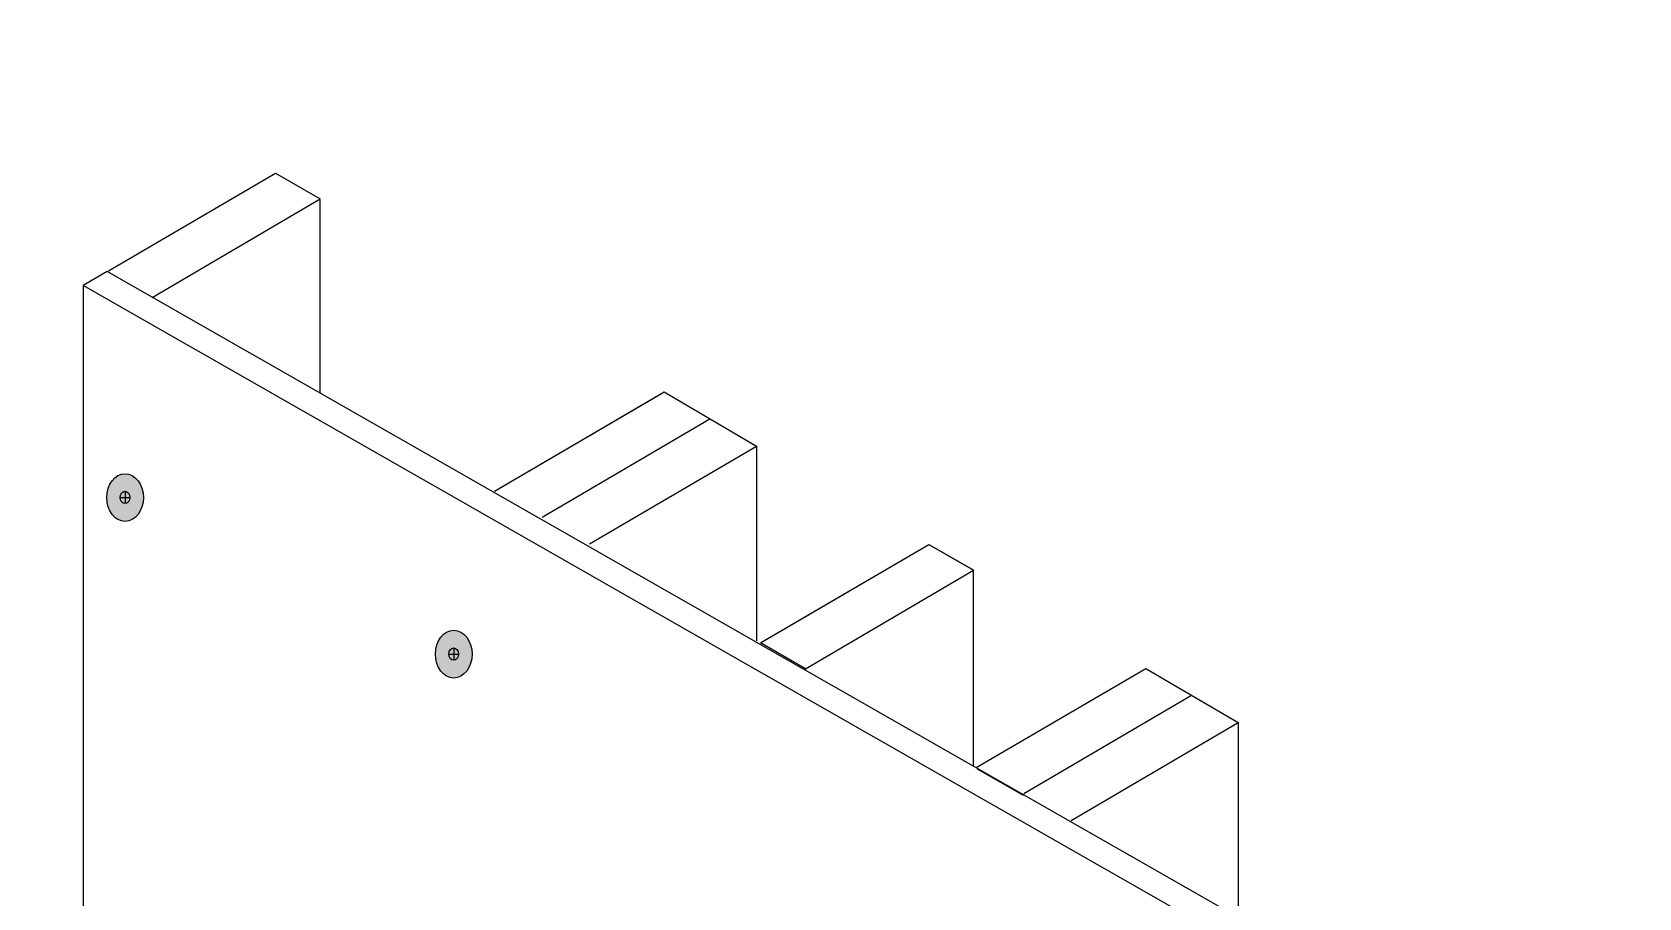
# Model space of a CAD drawing. Extents: x -1279 to 5791, y -3809 to 1769.
# Drawn here: x 3598 to 3919.3, y -2599.3 to -2426.1 of the extents above; entities that cross this region are included whole.
import ezdxf

# ---------------------------------------------------------------- set-up
doc = ezdxf.new("R2010")
doc.units = 0
doc.header["$MEASUREMENT"] = 0
doc.linetypes.add('AI-Linetype-52', pattern=[27, 18, -9])
doc.layers.add('G-ANNO-TTLB', color=7, linetype='Continuous', lineweight=0)
doc.layers.add('TYVEK', color=7, linetype='Continuous', lineweight=0)

# ---------------------------------------------------------------- blocks, each defined once
blk = doc.blocks.new('Block_112')
at = {"layer": 'TYVEK', "true_color": 0x003b71, "transparency": 33554687}
h = blk.add_hatch(color=156, dxfattribs=at)
h.dxf.hatch_style = 2
edge = h.paths.add_edge_path()
edge.add_ellipse((3616.61, -2519.2), major_axis=(0, 4.78), ratio=0.766948, start_angle=0, end_angle=360)
h = blk.add_hatch(color=156, dxfattribs=at)
h.dxf.hatch_style = 2
edge = h.paths.add_edge_path()
edge.add_ellipse((3682.33, -2550.52), major_axis=(0, 4.78), ratio=0.766948, start_angle=0, end_angle=360)
at = {"layer": 'TYVEK', "color": 18, "lineweight": 25, "true_color": 0x080808}
for p, q in [((3616.61, -2517.94), (3616.61, -2520.4)), ((3615.64, -2519.17), (3617.58, -2519.17)), ((3681.35, -2550.5), (3683.3, -2550.5)), ((3682.33, -2549.26), (3682.33, -2551.73))]:
    blk.add_line(p, q, dxfattribs=at)
at = {"layer": 'TYVEK', "color": 18, "lineweight": 25, "true_color": 0x000000}
for centre in [(3616.61, -2519.2), (3682.33, -2550.52)]:
    blk.add_ellipse(centre, major_axis=(0, 4.78), ratio=0.766948, dxfattribs=at)
at = {"layer": 'TYVEK', "color": 18, "lineweight": 25, "true_color": 0x080808}
for centre in [(3616.61, -2519.17), (3682.33, -2550.5)]:
    blk.add_ellipse(centre, major_axis=(0, 1.23), ratio=0.788846, dxfattribs=at)

msp = doc.modelspace()

# ---------------------------------------------------------------- hatches: boundary and pattern name
at = {"layer": 'G-ANNO-TTLB', "true_color": 0xff00ff, "transparency": 33554687}
h = msp.add_hatch(color=6, dxfattribs=at)
edge = h.paths.add_edge_path()
edge.add_spline(control_points=[(5472, -3692.6), (5472, -3692.6), (2542.48, -3692.6), (2542.48, -3692.6), (2542.48, -3692.6), (2542.48, -1235.6), (2542.48, -1235.6), (2542.48, -1235.6), (5472, -1235.6), (5472, -1235.6), (5472, -1235.6), (5472, -3692.6), (5472, -3692.6)], knot_values=[0, 0, 0, 0, 1, 1, 1, 2, 2, 2, 3, 3, 3, 4, 4, 4, 4], degree=3, periodic=0)
edge = h.paths.add_edge_path()
edge.add_spline(control_points=[(2551.48, -1244.6), (2551.48, -1244.6), (2551.48, -3683.6), (2551.48, -3683.6), (2551.48, -3683.6), (5463, -3683.6), (5463, -3683.6), (5463, -3683.6), (5463, -1244.6), (5463, -1244.6), (5463, -1244.6), (2551.48, -1244.6), (2551.48, -1244.6)], knot_values=[0, 0, 0, 0, 1, 1, 1, 2, 2, 2, 3, 3, 3, 4, 4, 4, 4], degree=3, periodic=0)
edge.add_line((2551.48, -1244.6), (2551.48, -1244.6))

# ---------------------------------------------------------------- linework, layer by layer
at = {"layer": 'G-ANNO-TTLB'}
for points in [[(5472, -3692.6), (5472, -3692.6), (2542.48, -3692.6), (2542.48, -3692.6), (2542.48, -3692.6), (2542.48, -1235.6), (2542.48, -1235.6), (2542.48, -1235.6), (5472, -1235.6), (5472, -1235.6), (5472, -1235.6), (5472, -3692.6), (5472, -3692.6)], [(2551.48, -1244.6), (2551.48, -1244.6), (2551.48, -3683.6), (2551.48, -3683.6), (2551.48, -3683.6), (5463, -3683.6), (5463, -3683.6), (5463, -3683.6), (5463, -1244.6), (5463, -1244.6), (5463, -1244.6), (2551.48, -1244.6), (2551.48, -1244.6)]]:
    msp.add_open_spline(points, degree=3, knots=[0, 0, 0, 0, 1, 1, 1, 2, 2, 2, 3, 3, 3, 4, 4, 4, 4], dxfattribs=at)
at = {"layer": 'TYVEK', "color": 33, "lineweight": 25, "true_color": 0xcc9966}
for p, q in [((3613.27, -2473.84), (3646.68, -2454.28)), ((3613.27, -2473.84), (3646.68, -2454.28)), ((3646.68, -2454.28), (3655.65, -2459.46)), ((3622.02, -2479.15), (3655.65, -2459.46)), ((3655.63, -2498.33), (3655.63, -2459.59)), ((3690.48, -2517.93), (3724.41, -2498.07)), ((3690.48, -2517.93), (3723.89, -2498.37)), ((3724.41, -2498.07), (3742.87, -2508.92)), ((3700.02, -2523.09), (3733.57, -2503.45)), ((3709.46, -2528.48), (3742.87, -2508.92)), ((3742.87, -2508.93), (3742.87, -2547.85)), ((3743.91, -2548.12), (3777.32, -2528.56)), ((3777.32, -2528.56), (3786.29, -2533.74)), ((3752.66, -2553.43), (3786.29, -2533.74)), ((3786.27, -2572.93), (3786.27, -2533.86)), ((3786.81, -2573.23), (3820.74, -2553.37)), ((3820.74, -2553.37), (3839.2, -2564.21)), ((3796.35, -2578.39), (3829.89, -2558.74)), ((3805.79, -2583.78), (3839.2, -2564.21)), ((3839.2, -2564.23), (3839.2, -2603.15))]:
    msp.add_line(p, q, dxfattribs=at)
at = {"layer": 'TYVEK', "color": 2, "lineweight": 25, "true_color": 0xffff00}
for p, q in [((3613.02, -2473.99), (3608.21, -2476.77)), ((3881.81, -2627.48), (3613.02, -2473.99))]:
    msp.add_line(p, q, dxfattribs=at)
at = {"layer": 'TYVEK', "color": 18, "lineweight": 25, "true_color": 0x000000}
for p, q in [((3608.21, -2476.77), (3608.21, -2598.4)), ((3877, -2630.26), (3608.21, -2476.77)), ((3608.21, -2598.4), (3608.21, -2899.01))]:
    msp.add_line(p, q, dxfattribs=at)
at = {"layer": 'TYVEK', "color": 252, "linetype": 'AI-Linetype-52', "lineweight": 25, "true_color": 0x848484}
msp.add_line((3786.99, -2573.48), (3796.2, -2578.76), dxfattribs=at)
at = {"layer": 'TYVEK', "color": 33, "lineweight": 25, "true_color": 0xcc9966}
msp.add_lwpolyline([(3752.66, -2553.43), (3743.66, -2548.27), (3777.31, -2528.57), (3786.31, -2533.73)], dxfattribs=at)

# ---------------------------------------------------------------- block references
at = {"layer": 'TYVEK'}
msp.add_blockref('Block_112', (0, 0), dxfattribs=at)

doc.saveas('drawing.dxf')
